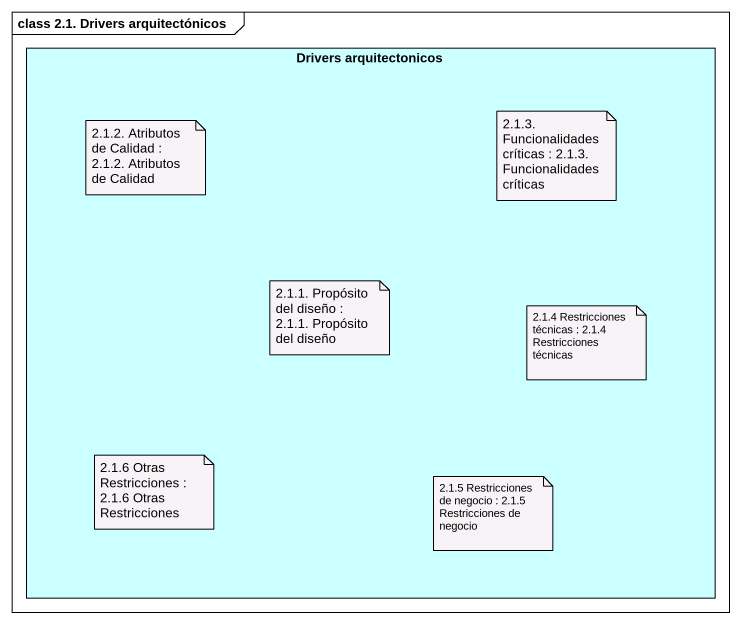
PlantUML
@startuml
mainframe class 2.1. Drivers arquitectónicos
rectangle "Drivers arquitectonicos" as Drivers_arquitectonicos #CCFFFF
note as N1
  2.1.2. Atributos de Calidad : 2.1.2. Atributos de Calidad
end note
note as N2
  2.1.3. Funcionalidades críticas : 2.1.3. Funcionalidades críticas
end note
note as N3
  2.1.1. Propósito del diseño : 2.1.1. Propósito del diseño
end note
note as N4
  2.1.4 Restricciones técnicas : 2.1.4 Restricciones técnicas
end note
note as N5
  2.1.6 Otras Restricciones : 2.1.6 Otras Restricciones
end note
note as N6
  2.1.5 Restricciones de negocio : 2.1.5 Restricciones de negocio
end note
@enduml
